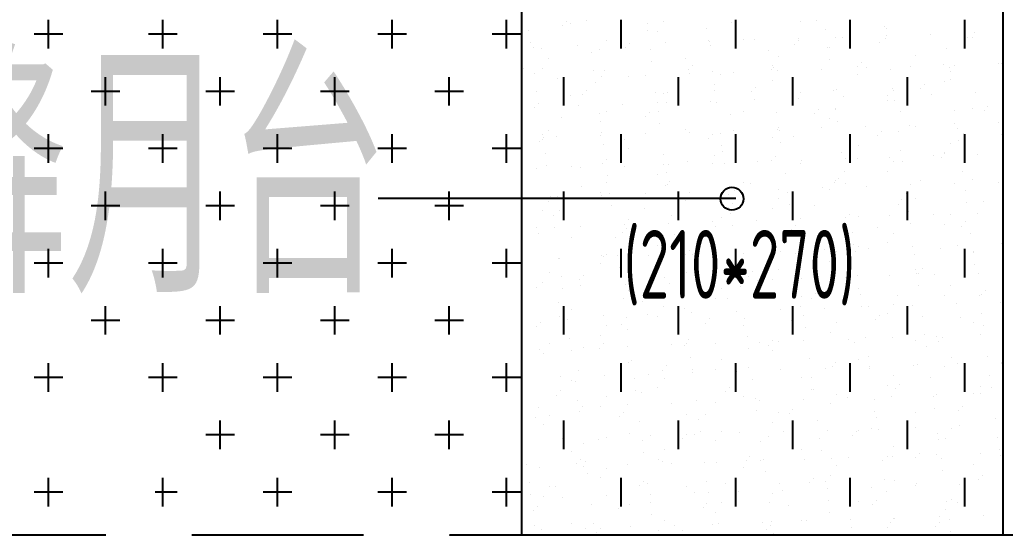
# Model space of a CAD drawing. Extents: x -40736 to 367926, y -65544 to 37405.
# Drawn here: x 357352.2 to 357782.4, y -44075.8 to -43850.6 of the extents above; entities that cross this region are included whole.
import ezdxf

# ---------------------------------------------------------------- set-up
doc = ezdxf.new("R2010")
doc.units = 0
doc.header["$LTSCALE"] = 600
doc.header["$MEASUREMENT"] = 0
doc.linetypes.add('HIDDEN2', pattern=[0.1875, 0.125, -0.0625])
for name, color, linetype in [('C3', 3, 'CONTINUOUS'), ('C4', 4, 'CONTINUOUS'), ('C6', 6, 'CONTINUOUS'), ('C7', 7, 'CONTINUOUS')]:
    doc.layers.add(name, color=color, linetype=linetype)
doc.styles.add('CHINESET', font='ISOCP.SHX', dxfattribs={"width": 0.7, "bigfont": 'CHINESET.SHX'})

# ---------------------------------------------------------------- blocks, each defined once
blk = doc.blocks.new('*X429')
at = {"layer": 'C6', "color": 0}
for p, q in [((32193.26, 102079.28), (32193.26, 102079.28)), ((32195.32, 102078.27), (32195.32, 102078.27)), ((32202.35, 102079.57), (32202.35, 102079.57)), ((32228.79, 102078.42), (32228.79, 102078.42)), ((32235.73, 102079.24), (32235.73, 102079.24)), ((32265.47, 102078.8), (32265.47, 102078.8)), ((32295.54, 102079.43), (32295.54, 102079.43)), ((32302.69, 102079.78), (32302.69, 102079.78)), ((32176.99, 102075.55), (32176.99, 102075.55)), ((32191.57, 102077.44), (32191.57, 102077.44)), ((32228.82, 102075.2), (32228.82, 102075.2)), ((32233.04, 102075.03), (32233.04, 102075.03)), ((32254.57, 102076.29), (32254.57, 102076.29)), ((32306.4, 102075.95), (32306.4, 102075.95)), ((32332.14, 102077.04), (32332.14, 102077.04)), ((32333.26, 102076.19), (32333.26, 102076.19)), ((32352.35, 102073.82), (32352.35, 102073.82)), ((32371.62, 102074.45), (32371.62, 102074.45)), ((32177.68, 102070.35), (32177.68, 102070.35)), ((32210.69, 102071.17), (32210.69, 102071.17)), ((32217.47, 102069.41), (32217.47, 102069.41)), ((32220.82, 102069.72), (32220.82, 102069.72)), ((32236.74, 102070.04), (32236.74, 102070.04)), ((32255.25, 102071.09), (32255.25, 102071.09)), ((32256.01, 102070.67), (32256.01, 102070.67)), ((32270.5, 102071.36), (32270.5, 102071.36)), ((32275.28, 102071.3), (32275.28, 102071.3)), ((32293.03, 102069.24), (32293.03, 102069.24)), ((32294.55, 102071.93), (32294.55, 102071.93)), ((32294.71, 102071.08), (32294.71, 102071.08)), ((32310.91, 102072.33), (32310.91, 102072.33)), ((32313.81, 102072.56), (32313.81, 102072.56)), ((32330.24, 102070.22), (32330.24, 102070.22)), ((32332.83, 102071.83), (32332.83, 102071.83)), ((32333.08, 102073.19), (32333.08, 102073.19)), ((32366.92, 102070.61), (32366.92, 102070.61)), ((32368.61, 102072.45), (32368.61, 102072.45)), ((32370.72, 102072.52), (32370.72, 102072.52)), ((32178.94, 102068.15), (32178.94, 102068.15)), ((32182.45, 102067.48), (32182.45, 102067.48)), ((32198.2, 102068.78), (32198.2, 102068.78)), ((32204.14, 102065.98), (32204.14, 102065.98)), ((32208, 102066.95), (32208, 102066.95)), ((32219.13, 102067.87), (32219.13, 102067.87)), ((32229.89, 102067.07), (32229.89, 102067.07)), ((32256.35, 102068.85), (32256.35, 102068.85)), ((32281.72, 102066.73), (32281.72, 102066.73)), ((32307.47, 102067.82), (32307.47, 102067.82)), ((32308.22, 102068.11), (32308.22, 102068.11)), ((32359.3, 102067.47), (32359.3, 102067.47)), ((32185.64, 102063.09), (32185.64, 102063.09)), ((32230.58, 102061.87), (32230.58, 102061.87)), ((32245.45, 102063.28), (32245.45, 102063.28)), ((32285.86, 102064.25), (32285.86, 102064.25)), ((32308.15, 102062.61), (32308.15, 102062.61)), ((32322.27, 102061.52), (32322.27, 102061.52)), ((32345.67, 102064.45), (32345.67, 102064.45)), ((32357.8, 102060.65), (32357.8, 102060.65)), ((32381.97, 102060.97), (32381.97, 102060.97)), ((32383.4, 102061.2), (32383.4, 102061.2)), ((32174.48, 102058.79), (32174.48, 102058.79)), ((32179.46, 102056.76), (32179.46, 102056.76)), ((32182.96, 102058.87), (32182.96, 102058.87)), ((32205.21, 102057.85), (32205.21, 102057.85)), ((32210.01, 102057.92), (32210.01, 102057.92)), ((32246.69, 102058.31), (32246.69, 102058.31)), ((32247.09, 102056.56), (32247.09, 102056.56)), ((32248.38, 102060.15), (32248.38, 102060.15)), ((32257.04, 102057.51), (32257.04, 102057.51)), ((32260.82, 102056.18), (32260.82, 102056.18)), ((32266.36, 102057.19), (32266.36, 102057.19)), ((32282.79, 102058.6), (32282.79, 102058.6)), ((32283.18, 102060.04), (32283.18, 102060.04)), ((32283.91, 102059.29), (32283.91, 102059.29)), ((32285.63, 102057.82), (32285.63, 102057.82)), ((32304.89, 102058.45), (32304.89, 102058.45)), ((32320.58, 102059.67), (32320.58, 102059.67)), ((32320.63, 102056.37), (32320.63, 102056.37)), ((32324.16, 102059.08), (32324.16, 102059.08)), ((32334.62, 102058.25), (32334.62, 102058.25)), ((32343.43, 102059.71), (32343.43, 102059.71)), ((32360.37, 102059.34), (32360.37, 102059.34)), ((32361.04, 102057.34), (32361.04, 102057.34)), ((32362.7, 102060.34), (32362.7, 102060.34)), ((32189.29, 102054.67), (32189.29, 102054.67)), ((32205.9, 102052.65), (32205.9, 102052.65)), ((32208.55, 102055.3), (32208.55, 102055.3)), ((32220.41, 102055.21), (32220.41, 102055.21)), ((32227.82, 102055.93), (32227.82, 102055.93)), ((32258.14, 102051.96), (32258.14, 102051.96)), ((32283.47, 102053.39), (32283.47, 102053.39)), ((32349.83, 102051.95), (32349.83, 102051.95)), ((32358.36, 102053.12), (32358.36, 102053.12)), ((32361.05, 102054.13), (32361.05, 102054.13)), ((32180.53, 102048.63), (32180.53, 102048.63)), ((32202.04, 102049.22), (32202.04, 102049.22)), ((32232.36, 102048.29), (32232.36, 102048.29)), ((32235.78, 102048.1), (32235.78, 102048.1)), ((32237.57, 102048.36), (32237.57, 102048.36)), ((32258.11, 102049.38), (32258.11, 102049.38)), ((32274.24, 102048.74), (32274.24, 102048.74)), ((32275.93, 102050.59), (32275.93, 102050.59)), ((32295.59, 102048.29), (32295.59, 102048.29)), ((32309.94, 102049.03), (32309.94, 102049.03)), ((32311.46, 102049.72), (32311.46, 102049.72)), ((32335.69, 102050.12), (32335.69, 102050.12)), ((32336, 102049.26), (32336, 102049.26)), ((32348.14, 102050.11), (32348.14, 102050.11)), ((32352.68, 102047.65), (32352.68, 102047.65)), ((32371.95, 102048.28), (32371.95, 102048.28)), ((32181.22, 102043.43), (32181.22, 102043.43)), ((32195.37, 102047.13), (32195.37, 102047.13)), ((32200.35, 102047.38), (32200.35, 102047.38)), ((32217.81, 102043.24), (32217.81, 102043.24)), ((32233.1, 102043.88), (32233.1, 102043.88)), ((32237.08, 102043.87), (32237.08, 102043.87)), ((32256.34, 102044.5), (32256.34, 102044.5)), ((32258.8, 102044.17), (32258.8, 102044.17)), ((32275.61, 102045.13), (32275.61, 102045.13)), ((32294.88, 102045.76), (32294.88, 102045.76)), ((32314.15, 102046.39), (32314.15, 102046.39)), ((32333.32, 102045.05), (32333.32, 102045.05)), ((32333.42, 102047.02), (32333.42, 102047.02)), ((32336.37, 102044.91), (32336.37, 102044.91)), ((32179.27, 102041.98), (32179.27, 102041.98)), ((32198.54, 102042.61), (32198.54, 102042.61)), ((32207.69, 102039.07), (32207.69, 102039.07)), ((32210.74, 102040.02), (32210.74, 102040.02)), ((32229.59, 102039.66), (32229.59, 102039.66)), ((32233.43, 102040.16), (32233.43, 102040.16)), ((32270.55, 102040.22), (32270.55, 102040.22)), ((32285.26, 102039.81), (32285.26, 102039.81)), ((32301.8, 102039.18), (32301.8, 102039.18)), ((32303.49, 102041.02), (32303.49, 102041.02)), ((32310.96, 102041.19), (32310.96, 102041.19)), ((32311.01, 102040.9), (32311.01, 102040.9)), ((32339.02, 102040.16), (32339.02, 102040.16)), ((32362.84, 102040.55), (32362.84, 102040.55)), ((32370.77, 102041.38), (32370.77, 102041.38)), ((32375.7, 102040.54), (32375.7, 102040.54)), ((32377.39, 102042.39), (32377.39, 102042.39)), ((32191.23, 102037.42), (32191.23, 102037.42)), ((32208.06, 102035.81), (32208.06, 102035.81)), ((32227.9, 102037.81), (32227.9, 102037.81)), ((32234.12, 102034.95), (32234.12, 102034.95)), ((32265.12, 102038.79), (32265.12, 102038.79)), ((32308.28, 102036.97), (32308.28, 102036.97)), ((32311.7, 102035.69), (32311.7, 102035.69)), ((32362.58, 102034.76), (32362.58, 102034.76)), ((32381.85, 102035.39), (32381.85, 102035.39)), ((32185.7, 102031.95), (32185.7, 102031.95)), ((32208.76, 102030.94), (32208.76, 102030.94)), ((32227.7, 102030.35), (32227.7, 102030.35)), ((32245.51, 102032.14), (32245.51, 102032.14)), ((32246.97, 102030.98), (32246.97, 102030.98)), ((32260.59, 102030.59), (32260.59, 102030.59)), ((32266.24, 102031.61), (32266.24, 102031.61)), ((32285.5, 102032.24), (32285.5, 102032.24)), ((32285.92, 102033.11), (32285.92, 102033.11)), ((32286.33, 102031.68), (32286.33, 102031.68)), ((32304.77, 102032.87), (32304.77, 102032.87)), ((32324.04, 102033.5), (32324.04, 102033.5)), ((32331.05, 102031.46), (32331.05, 102031.46)), ((32338.16, 102031.33), (32338.16, 102031.33)), ((32343.31, 102034.13), (32343.31, 102034.13)), ((32345.73, 102033.3), (32345.73, 102033.3)), ((32363.91, 102032.42), (32363.91, 102032.42)), ((32366.58, 102030.59), (32366.58, 102030.59)), ((32181.57, 102026.88), (32181.57, 102026.88)), ((32183.01, 102029.85), (32183.01, 102029.85)), ((32183.01, 102027.73), (32183.01, 102027.73)), ((32183.25, 102028.72), (32183.25, 102028.72)), ((32189.16, 102029.09), (32189.16, 102029.09)), ((32208.43, 102029.72), (32208.43, 102029.72)), ((32218.78, 102027.86), (32218.78, 102027.86)), ((32255.46, 102028.25), (32255.46, 102028.25)), ((32257.15, 102030.09), (32257.15, 102030.09)), ((32283.23, 102028.9), (32283.23, 102028.9)), ((32287.02, 102026.47), (32287.02, 102026.47)), ((32292.68, 102029.23), (32292.68, 102029.23)), ((32329.36, 102029.61), (32329.36, 102029.61)), ((32361.1, 102026.2), (32361.1, 102026.2)), ((32364.6, 102027.21), (32364.6, 102027.21)), ((32383.46, 102030.06), (32383.46, 102030.06)), ((32184.08, 102021.72), (32184.08, 102021.72)), ((32209.44, 102025.73), (32209.44, 102025.73)), ((32220.47, 102024.06), (32220.47, 102024.06)), ((32260.88, 102025.04), (32260.88, 102025.04)), ((32261.66, 102022.46), (32261.66, 102022.46)), ((32313.48, 102022.11), (32313.48, 102022.11)), ((32320.69, 102025.23), (32320.69, 102025.23)), ((32339.23, 102023.2), (32339.23, 102023.2)), ((32358.41, 102021.98), (32358.41, 102021.98)), ((32358.61, 102021.89), (32358.61, 102021.89)), ((32210.81, 102019.16), (32210.81, 102019.16)), ((32235.91, 102021.37), (32235.91, 102021.37)), ((32246.34, 102018.29), (32246.34, 102018.29)), ((32257.32, 102017.49), (32257.32, 102017.49)), ((32258.19, 102020.82), (32258.19, 102020.82)), ((32276.58, 102018.12), (32276.58, 102018.12)), ((32283.02, 102018.68), (32283.02, 102018.68)), ((32284.71, 102020.53), (32284.71, 102020.53)), ((32295.85, 102018.75), (32295.85, 102018.75)), ((32315.12, 102019.38), (32315.12, 102019.38)), ((32320.24, 102019.66), (32320.24, 102019.66)), ((32334.39, 102020.01), (32334.39, 102020.01)), ((32336.06, 102018.12), (32336.06, 102018.12)), ((32339.92, 102017.99), (32339.92, 102017.99)), ((32353.66, 102020.64), (32353.66, 102020.64)), ((32356.92, 102020.05), (32356.92, 102020.05)), ((32372.93, 102021.27), (32372.93, 102021.27)), ((32180.24, 102014.97), (32180.24, 102014.97)), ((32184.76, 102016.51), (32184.76, 102016.51)), ((32195.43, 102015.99), (32195.43, 102015.99)), ((32199.51, 102015.6), (32199.51, 102015.6)), ((32209.12, 102017.32), (32209.12, 102017.32)), ((32218.78, 102016.23), (32218.78, 102016.23)), ((32235.84, 102016.96), (32235.84, 102016.96)), ((32236.98, 102013.24), (32236.98, 102013.24)), ((32238.05, 102016.86), (32238.05, 102016.86)), ((32262.34, 102017.25), (32262.34, 102017.25)), ((32295.65, 102017.15), (32295.65, 102017.15)), ((32314.55, 102013.98), (32314.55, 102013.98)), ((32333.37, 102013.91), (32333.37, 102013.91)), ((32366.38, 102013.63), (32366.38, 102013.63)), ((32210.8, 102008.88), (32210.8, 102008.88)), ((32211.23, 102012.15), (32211.23, 102012.15)), ((32233.15, 102012.74), (32233.15, 102012.74)), ((32238.37, 102009.59), (32238.37, 102009.59)), ((32270.61, 102009.08), (32270.61, 102009.08)), ((32288.81, 102012.89), (32288.81, 102012.89)), ((32310.58, 102009.12), (32310.58, 102009.12)), ((32311.02, 102010.05), (32311.02, 102010.05)), ((32312.27, 102010.96), (32312.27, 102010.96)), ((32315.24, 102008.77), (32315.24, 102008.77)), ((32347.8, 102010.1), (32347.8, 102010.1)), ((32370.83, 102010.24), (32370.83, 102010.24)), ((32382.18, 102009.21), (32382.18, 102009.21)), ((32200, 102007.36), (32200, 102007.36)), ((32208.11, 102004.67), (32208.11, 102004.67)), ((32236.68, 102007.75), (32236.68, 102007.75)), ((32237.66, 102008.03), (32237.66, 102008.03)), ((32247.3, 102004.8), (32247.3, 102004.8)), ((32266.57, 102005.43), (32266.57, 102005.43)), ((32273.9, 102008.73), (32273.9, 102008.73)), ((32285.84, 102006.06), (32285.84, 102006.06)), ((32289.88, 102004.76), (32289.88, 102004.76)), ((32305.11, 102006.69), (32305.11, 102006.69)), ((32308.33, 102005.83), (32308.33, 102005.83)), ((32324.37, 102007.32), (32324.37, 102007.32)), ((32343.64, 102007.95), (32343.64, 102007.95)), ((32362.91, 102008.58), (32362.91, 102008.58)), ((32367.45, 102005.5), (32367.45, 102005.5)), ((32185.76, 102000.81), (32185.76, 102000.81)), ((32186.55, 102002.93), (32186.55, 102002.93)), ((32189.5, 102002.91), (32189.5, 102002.91)), ((32208.76, 102003.54), (32208.76, 102003.54)), ((32212.3, 102004.02), (32212.3, 102004.02)), ((32228.03, 102004.17), (32228.03, 102004.17)), ((32245.57, 102001), (32245.57, 102001)), ((32264.13, 102003.67), (32264.13, 102003.67)), ((32285.98, 102001.97), (32285.98, 102001.97)), ((32339.83, 102001.4), (32339.83, 102001.4)), ((32341.71, 102004.41), (32341.71, 102004.41)), ((32345.79, 102002.16), (32345.79, 102002.16)), ((32368.14, 102000.3), (32368.14, 102000.3)), ((32375.36, 102000.53), (32375.36, 102000.53)), ((32183.07, 101996.59), (32183.07, 101996.59)), ((32190.34, 101996.82), (32190.34, 101996.82)), ((32192.03, 101998.66), (32192.03, 101998.66)), ((32212.99, 101998.81), (32212.99, 101998.81)), ((32227.56, 101997.8), (32227.56, 101997.8)), ((32264.24, 101998.19), (32264.24, 101998.19)), ((32265.93, 102000.03), (32265.93, 102000.03)), ((32283.29, 101997.75), (32283.29, 101997.75)), ((32290.56, 101999.55), (32290.56, 101999.55)), ((32301.46, 101999.16), (32301.46, 101999.16)), ((32338.14, 101999.55), (32338.14, 101999.55)), ((32342.78, 101996.28), (32342.78, 101996.28)), ((32383.51, 101998.92), (32383.51, 101998.92)), ((32187.62, 101994.8), (32187.62, 101994.8)), ((32220.53, 101992.92), (32220.53, 101992.92)), ((32239.45, 101994.45), (32239.45, 101994.45)), ((32257.19, 101991.91), (32257.19, 101991.91)), ((32260.94, 101993.89), (32260.94, 101993.89)), ((32265.2, 101995.54), (32265.2, 101995.54)), ((32276.46, 101992.54), (32276.46, 101992.54)), ((32295.73, 101993.17), (32295.73, 101993.17)), ((32315, 101993.8), (32315, 101993.8)), ((32317.03, 101995.19), (32317.03, 101995.19)), ((32320.75, 101994.09), (32320.75, 101994.09)), ((32334.27, 101994.43), (32334.27, 101994.43)), ((32353.54, 101995.06), (32353.54, 101995.06)), ((32361.16, 101995.06), (32361.16, 101995.06)), ((32367.38, 101991.83), (32367.38, 101991.83)), ((32372.8, 101995.69), (32372.8, 101995.69)), ((32180.12, 101989.39), (32180.12, 101989.39)), ((32188.31, 101989.59), (32188.31, 101989.59)), ((32199.39, 101990.02), (32199.39, 101990.02)), ((32218.66, 101990.65), (32218.66, 101990.65)), ((32219.59, 101989.1), (32219.59, 101989.1)), ((32237.93, 101991.28), (32237.93, 101991.28)), ((32255.12, 101988.23), (32255.12, 101988.23)), ((32258.25, 101989.68), (32258.25, 101989.68)), ((32265.88, 101990.33), (32265.88, 101990.33)), ((32291.8, 101988.62), (32291.8, 101988.62)), ((32293.49, 101990.46), (32293.49, 101990.46)), ((32329.02, 101989.6), (32329.02, 101989.6)), ((32343.46, 101991.08), (32343.46, 101991.08)), ((32358.47, 101990.84), (32358.47, 101990.84)), ((32365.7, 101989.99), (32365.7, 101989.99)), ((32181.22, 101986.87), (32181.22, 101986.87)), ((32195.49, 101984.85), (32195.49, 101984.85)), ((32214.77, 101985.23), (32214.77, 101985.23)), ((32217.9, 101987.25), (32217.9, 101987.25)), ((32235.9, 101985.82), (32235.9, 101985.82)), ((32240.52, 101986.32), (32240.52, 101986.32)), ((32292.35, 101985.97), (32292.35, 101985.97)), ((32295.71, 101986.01), (32295.71, 101986.01)), ((32318.1, 101987.06), (32318.1, 101987.06)), ((32336.12, 101986.98), (32336.12, 101986.98)), ((32369.93, 101986.71), (32369.93, 101986.71)), ((32233.21, 101981.6), (32233.21, 101981.6)), ((32241.21, 101981.11), (32241.21, 101981.11)), ((32247.15, 101979.53), (32247.15, 101979.53)), ((32282.68, 101978.67), (32282.68, 101978.67)), ((32286.81, 101979.05), (32286.81, 101979.05)), ((32306.08, 101979.68), (32306.08, 101979.68)), ((32311.08, 101978.91), (32311.08, 101978.91)), ((32318.78, 101981.86), (32318.78, 101981.86)), ((32319.36, 101979.06), (32319.36, 101979.06)), ((32321.04, 101980.9), (32321.04, 101980.9)), ((32325.35, 101980.31), (32325.35, 101980.31)), ((32333.43, 101982.77), (32333.43, 101982.77)), ((32344.62, 101980.94), (32344.62, 101980.94)), ((32356.57, 101980.03), (32356.57, 101980.03)), ((32363.88, 101981.57), (32363.88, 101981.57)), ((32370.89, 101979.1), (32370.89, 101979.1)), ((32383.15, 101982.2), (32383.15, 101982.2)), ((32190.1, 101976.01), (32190.1, 101976.01)), ((32190.47, 101975.9), (32190.47, 101975.9)), ((32208.78, 101977.3), (32208.78, 101977.3)), ((32209.74, 101976.53), (32209.74, 101976.53)), ((32210.85, 101977.74), (32210.85, 101977.74)), ((32215.84, 101977.1), (32215.84, 101977.1)), ((32229.01, 101977.16), (32229.01, 101977.16)), ((32245.46, 101977.69), (32245.46, 101977.69)), ((32248.27, 101977.79), (32248.27, 101977.79)), ((32267.54, 101978.42), (32267.54, 101978.42)), ((32267.67, 101976.75), (32267.67, 101976.75)), ((32270.66, 101977.93), (32270.66, 101977.93)), ((32293.42, 101977.84), (32293.42, 101977.84)), ((32308.39, 101974.69), (32308.39, 101974.69)), ((32345.25, 101977.49), (32345.25, 101977.49)), ((32371, 101978.58), (32371, 101978.58)), ((32208.17, 101973.53), (32208.17, 101973.53)), ((32216.53, 101971.89), (32216.53, 101971.89)), ((32286.03, 101970.83), (32286.03, 101970.83)), ((32294.11, 101972.64), (32294.11, 101972.64)), ((32345.84, 101971.02), (32345.84, 101971.02)), ((32348.6, 101971.33), (32348.6, 101971.33)), ((32371.68, 101973.38), (32371.68, 101973.38)), ((32185.81, 101969.67), (32185.81, 101969.67)), ((32191.17, 101967.88), (32191.17, 101967.88)), ((32199.12, 101966.76), (32199.12, 101966.76)), ((32200.81, 101968.6), (32200.81, 101968.6)), ((32236.34, 101967.74), (32236.34, 101967.74)), ((32243, 101967.53), (32243, 101967.53)), ((32245.62, 101969.86), (32245.62, 101969.86)), ((32268.74, 101968.62), (32268.74, 101968.62)), ((32273.02, 101968.12), (32273.02, 101968.12)), ((32274.71, 101969.97), (32274.71, 101969.97)), ((32276.8, 101966.36), (32276.8, 101966.36)), ((32283.35, 101966.61), (32283.35, 101966.61)), ((32296.06, 101966.99), (32296.06, 101966.99)), ((32310.24, 101969.1), (32310.24, 101969.1)), ((32315.33, 101967.62), (32315.33, 101967.62)), ((32320.57, 101968.27), (32320.57, 101968.27)), ((32334.6, 101968.25), (32334.6, 101968.25)), ((32346.32, 101969.36), (32346.32, 101969.36)), ((32346.91, 101969.49), (32346.91, 101969.49)), ((32353.87, 101968.88), (32353.87, 101968.88)), ((32373.14, 101969.51), (32373.14, 101969.51)), ((32383.57, 101967.78), (32383.57, 101967.78)), ((32180.45, 101963.21), (32180.45, 101963.21)), ((32183.13, 101965.45), (32183.13, 101965.45)), ((32191.85, 101962.68), (32191.85, 101962.68)), ((32199.72, 101963.84), (32199.72, 101963.84)), ((32218.99, 101964.47), (32218.99, 101964.47)), ((32220.58, 101961.78), (32220.58, 101961.78)), ((32238.26, 101965.1), (32238.26, 101965.1)), ((32257.53, 101965.73), (32257.53, 101965.73)), ((32260.99, 101962.75), (32260.99, 101962.75)), ((32269.43, 101963.42), (32269.43, 101963.42)), ((32320.8, 101962.95), (32320.8, 101962.95)), ((32347.01, 101964.16), (32347.01, 101964.16)), ((32361.21, 101963.92), (32361.21, 101963.92)), ((32376.16, 101961.77), (32376.16, 101961.77)), ((32218.32, 101958.31), (32218.32, 101958.31)), ((32226.68, 101957.19), (32226.68, 101957.19)), ((32228.37, 101959.04), (32228.37, 101959.04)), ((32244.07, 101959.4), (32244.07, 101959.4)), ((32258.31, 101958.54), (32258.31, 101958.54)), ((32263.9, 101958.17), (32263.9, 101958.17)), ((32295.89, 101959.05), (32295.89, 101959.05)), ((32300.57, 101958.56), (32300.57, 101958.56)), ((32302.26, 101960.4), (32302.26, 101960.4)), ((32321.64, 101960.14), (32321.64, 101960.14)), ((32337.79, 101959.54), (32337.79, 101959.54)), ((32358.53, 101959.7), (32358.53, 101959.7)), ((32373.47, 101959.8), (32373.47, 101959.8)), ((32374.47, 101959.93), (32374.47, 101959.93)), ((32190, 101956.8), (32190, 101956.8)), ((32195.54, 101953.71), (32195.54, 101953.71)), ((32235.95, 101954.68), (32235.95, 101954.68)), ((32244.75, 101954.2), (32244.75, 101954.2)), ((32286.69, 101953.47), (32286.69, 101953.47)), ((32295.76, 101954.87), (32295.76, 101954.87)), ((32305.96, 101954.1), (32305.96, 101954.1)), ((32322.33, 101954.94), (32322.33, 101954.94)), ((32325.22, 101954.73), (32325.22, 101954.73)), ((32336.17, 101955.84), (32336.17, 101955.84)), ((32344.49, 101955.36), (32344.49, 101955.36)), ((32363.76, 101955.99), (32363.76, 101955.99)), ((32383.03, 101956.62), (32383.03, 101956.62)), ((32190.35, 101950.32), (32190.35, 101950.32)), ((32193.64, 101949.09), (32193.64, 101949.09)), ((32209.62, 101950.95), (32209.62, 101950.95)), ((32219.39, 101950.18), (32219.39, 101950.18)), ((32228.88, 101951.58), (32228.88, 101951.58)), ((32233.27, 101950.46), (32233.27, 101950.46)), ((32248.15, 101952.21), (32248.15, 101952.21)), ((32255.92, 101949.47), (32255.92, 101949.47)), ((32267.42, 101952.84), (32267.42, 101952.84)), ((32271.22, 101949.83), (32271.22, 101949.83)), ((32291.45, 101948.61), (32291.45, 101948.61)), ((32296.96, 101950.92), (32296.96, 101950.92)), ((32328.13, 101948.99), (32328.13, 101948.99)), ((32329.82, 101950.84), (32329.82, 101950.84)), ((32333.49, 101951.62), (32333.49, 101951.62)), ((32348.79, 101950.58), (32348.79, 101950.58)), ((32365.35, 101949.97), (32365.35, 101949.97)), ((32374.54, 101951.67), (32374.54, 101951.67)), ((32180.34, 101946.26), (32180.34, 101946.26)), ((32182.03, 101948.1), (32182.03, 101948.1)), ((32210.91, 101946.6), (32210.91, 101946.6)), ((32217.56, 101947.24), (32217.56, 101947.24)), ((32220.07, 101944.98), (32220.07, 101944.98)), ((32254.23, 101947.63), (32254.23, 101947.63)), ((32270.72, 101946.79), (32270.72, 101946.79)), ((32297.65, 101945.72), (32297.65, 101945.72)), ((32311.13, 101947.76), (32311.13, 101947.76)), ((32370.94, 101947.96), (32370.94, 101947.96)), ((32375.23, 101946.46), (32375.23, 101946.46)), ((32194.71, 101940.96), (32194.71, 101940.96)), ((32208.22, 101942.38), (32208.22, 101942.38)), ((32246.54, 101940.61), (32246.54, 101940.61)), ((32272.29, 101941.7), (32272.29, 101941.7)), ((32297.04, 101939.98), (32297.04, 101939.98)), ((32308.45, 101943.55), (32308.45, 101943.55)), ((32316.31, 101940.61), (32316.31, 101940.61)), ((32324.12, 101941.36), (32324.12, 101941.36)), ((32335.57, 101941.24), (32335.57, 101941.24)), ((32349.86, 101942.45), (32349.86, 101942.45)), ((32354.84, 101941.87), (32354.84, 101941.87)), ((32357.38, 101941.27), (32357.38, 101941.27)), ((32374.11, 101942.5), (32374.11, 101942.5)), ((32181.43, 101936.2), (32181.43, 101936.2)), ((32185.87, 101938.52), (32185.87, 101938.52)), ((32195.4, 101935.76), (32195.4, 101935.76)), ((32200.7, 101936.83), (32200.7, 101936.83)), ((32207.9, 101936.7), (32207.9, 101936.7)), ((32209.58, 101938.54), (32209.58, 101938.54)), ((32219.96, 101937.46), (32219.96, 101937.46)), ((32239.23, 101938.09), (32239.23, 101938.09)), ((32245.11, 101937.67), (32245.11, 101937.67)), ((32245.68, 101938.72), (32245.68, 101938.72)), ((32258.5, 101938.72), (32258.5, 101938.72)), ((32272.97, 101936.5), (32272.97, 101936.5)), ((32277.77, 101939.35), (32277.77, 101939.35)), ((32281.79, 101938.06), (32281.79, 101938.06)), ((32283.48, 101939.91), (32283.48, 101939.91)), ((32286.09, 101939.69), (32286.09, 101939.69)), ((32319.01, 101939.04), (32319.01, 101939.04)), ((32345.9, 101939.88), (32345.9, 101939.88)), ((32350.55, 101937.24), (32350.55, 101937.24)), ((32355.69, 101939.43), (32355.69, 101939.43)), ((32383.63, 101936.63), (32383.63, 101936.63)), ((32183.18, 101934.31), (32183.18, 101934.31)), ((32221.86, 101931.39), (32221.86, 101931.39)), ((32247.61, 101932.48), (32247.61, 101932.48)), ((32261.05, 101931.61), (32261.05, 101931.61)), ((32283.4, 101935.47), (32283.4, 101935.47)), ((32299.44, 101932.14), (32299.44, 101932.14)), ((32320.86, 101931.8), (32320.86, 101931.8)), ((32325.19, 101933.23), (32325.19, 101933.23)), ((32361.27, 101932.78), (32361.27, 101932.78)), ((32377.01, 101932.88), (32377.01, 101932.88)), ((32220.64, 101930.64), (32220.64, 101930.64)), ((32235.45, 101927.13), (32235.45, 101927.13)), ((32237.14, 101928.98), (32237.14, 101928.98)), ((32248.29, 101927.28), (32248.29, 101927.28)), ((32258.36, 101927.39), (32258.36, 101927.39)), ((32272.67, 101928.11), (32272.67, 101928.11)), ((32287.02, 101927.29), (32287.02, 101927.29)), ((32306.29, 101927.92), (32306.29, 101927.92)), ((32309.35, 101928.5), (32309.35, 101928.5)), ((32311.04, 101930.34), (32311.04, 101930.34)), ((32325.56, 101928.55), (32325.56, 101928.55)), ((32325.87, 101928.02), (32325.87, 101928.02)), ((32344.83, 101929.18), (32344.83, 101929.18)), ((32346.57, 101929.48), (32346.57, 101929.48)), ((32358.58, 101928.56), (32358.58, 101928.56)), ((32364.1, 101929.81), (32364.1, 101929.81)), ((32383.25, 101929.86), (32383.25, 101929.86)), ((32383.36, 101930.44), (32383.36, 101930.44)), ((32190.68, 101924.14), (32190.68, 101924.14)), ((32198.77, 101926.74), (32198.77, 101926.74)), ((32209.95, 101924.77), (32209.95, 101924.77)), ((32222.93, 101923.26), (32222.93, 101923.26)), ((32229.22, 101925.4), (32229.22, 101925.4)), ((32236.01, 101923.54), (32236.01, 101923.54)), ((32248.49, 101926.03), (32248.49, 101926.03)), ((32267.75, 101926.66), (32267.75, 101926.66)), ((32274.76, 101922.92), (32274.76, 101922.92)), ((32295.82, 101923.73), (32295.82, 101923.73)), ((32300.51, 101924.01), (32300.51, 101924.01)), ((32336.23, 101924.7), (32336.23, 101924.7)), ((32352.34, 101923.66), (32352.34, 101923.66)), ((32378.09, 101924.75), (32378.09, 101924.75)), ((32195.6, 101922.56), (32195.6, 101922.56)), ((32197.18, 101922.17), (32197.18, 101922.17)), ((32233.32, 101919.32), (32233.32, 101919.32)), ((32264.7, 101919.41), (32264.7, 101919.41)), ((32300.23, 101918.54), (32300.23, 101918.54)), ((32301.19, 101918.8), (32301.19, 101918.8)), ((32333.54, 101920.48), (32333.54, 101920.48)), ((32336.91, 101918.93), (32336.91, 101918.93)), ((32338.6, 101920.78), (32338.6, 101920.78)), ((32374.13, 101919.91), (32374.13, 101919.91)), ((32378.77, 101919.54), (32378.77, 101919.54)), ((32189.11, 101916.2), (32189.11, 101916.2)), ((32190.8, 101918.04), (32190.8, 101918.04)), ((32210.97, 101915.46), (32210.97, 101915.46)), ((32223.62, 101918.06), (32223.62, 101918.06)), ((32226.33, 101917.18), (32226.33, 101917.18)), ((32263.01, 101917.57), (32263.01, 101917.57)), ((32270.78, 101915.65), (32270.78, 101915.65)), ((32275.83, 101914.79), (32275.83, 101914.79)), ((32296.91, 101914.4), (32296.91, 101914.4)), ((32311.19, 101916.62), (32311.19, 101916.62)), ((32316.18, 101915.03), (32316.18, 101915.03)), ((32327.66, 101914.44), (32327.66, 101914.44)), ((32335.45, 101915.66), (32335.45, 101915.66)), ((32353.41, 101915.53), (32353.41, 101915.53)), ((32354.72, 101916.29), (32354.72, 101916.29)), ((32371, 101916.82), (32371, 101916.82)), ((32373.99, 101916.92), (32373.99, 101916.92)), ((32181.31, 101910.62), (32181.31, 101910.62)), ((32198.25, 101914.04), (32198.25, 101914.04)), ((32200.57, 101911.25), (32200.57, 101911.25)), ((32208.28, 101911.24), (32208.28, 101911.24)), ((32219.84, 101911.88), (32219.84, 101911.88)), ((32239.11, 101912.51), (32239.11, 101912.51)), ((32250.08, 101913.7), (32250.08, 101913.7)), ((32258.38, 101913.14), (32258.38, 101913.14)), ((32277.65, 101913.77), (32277.65, 101913.77)), ((32292.26, 101909.85), (32292.26, 101909.85)), ((32308.5, 101912.41), (32308.5, 101912.41)), ((32354.09, 101910.32), (32354.09, 101910.32)), ((32366.16, 101911.21), (32366.16, 101911.21)), ((32179.99, 101906.25), (32179.99, 101906.25)), ((32185.93, 101907.38), (32185.93, 101907.38)), ((32198.94, 101908.84), (32198.94, 101908.84)), ((32216.67, 101906.64), (32216.67, 101906.64)), ((32218.36, 101908.48), (32218.36, 101908.48)), ((32245.74, 101907.58), (32245.74, 101907.58)), ((32251.15, 101905.57), (32251.15, 101905.57)), ((32253.89, 101907.61), (32253.89, 101907.61)), ((32276.52, 101909.58), (32276.52, 101909.58)), ((32286.15, 101908.55), (32286.15, 101908.55)), ((32290.57, 101908), (32290.57, 101908)), ((32327.79, 101908.98), (32327.79, 101908.98)), ((32328.73, 101906.31), (32328.73, 101906.31)), ((32345.96, 101908.74), (32345.96, 101908.74)), ((32364.47, 101909.37), (32364.47, 101909.37)), ((32380.56, 101905.96), (32380.56, 101905.96)), ((32183.24, 101903.17), (32183.24, 101903.17)), ((32225.41, 101904.48), (32225.41, 101904.48)), ((32283.46, 101904.33), (32283.46, 101904.33)), ((32302.98, 101905.22), (32302.98, 101905.22)), ((32326.53, 101901.55), (32326.53, 101901.55)), ((32345.8, 101902.18), (32345.8, 101902.18)), ((32361.33, 101901.63), (32361.33, 101901.63)), ((32365.07, 101902.81), (32365.07, 101902.81)), ((32383.68, 101905.49), (32383.68, 101905.49)), ((32174.26, 101899.62), (32174.26, 101899.62)), ((32191.65, 101897.14), (32191.65, 101897.14)), ((32210.92, 101897.77), (32210.92, 101897.77)), ((32220.7, 101899.5), (32220.7, 101899.5)), ((32230.19, 101898.4), (32230.19, 101898.4)), ((32244.23, 101897.07), (32244.23, 101897.07)), ((32245.92, 101898.91), (32245.92, 101898.91)), ((32249.46, 101899.03), (32249.46, 101899.03)), ((32251.84, 101900.36), (32251.84, 101900.36)), ((32261.11, 101900.47), (32261.11, 101900.47)), ((32268.73, 101899.66), (32268.73, 101899.66)), ((32281.45, 101898.05), (32281.45, 101898.05)), ((32288, 101900.29), (32288, 101900.29)), ((32304.05, 101897.09), (32304.05, 101897.09)), ((32307.26, 101900.92), (32307.26, 101900.92)), ((32318.13, 101898.44), (32318.13, 101898.44)), ((32319.82, 101900.28), (32319.82, 101900.28)), ((32320.92, 101900.66), (32320.92, 101900.66)), ((32329.42, 101901.1), (32329.42, 101901.1)), ((32355.35, 101899.42), (32355.35, 101899.42)), ((32358.64, 101897.42), (32358.64, 101897.42)), ((32381.63, 101897.83), (32381.63, 101897.83)), ((32200.73, 101895.26), (32200.73, 101895.26)), ((32207.55, 101896.68), (32207.55, 101896.68)), ((32226.48, 101896.35), (32226.48, 101896.35)), ((32258.42, 101896.25), (32258.42, 101896.25)), ((32278.3, 101896), (32278.3, 101896)), ((32336.29, 101893.56), (32336.29, 101893.56)), ((32355.88, 101896.74), (32355.88, 101896.74)), ((32382.31, 101892.63), (32382.31, 101892.63)), ((32195.65, 101891.42), (32195.65, 101891.42)), ((32227.16, 101891.14), (32227.16, 101891.14)), ((32236.07, 101892.39), (32236.07, 101892.39)), ((32273.48, 101889.35), (32273.48, 101889.35)), ((32295.88, 101892.59), (32295.88, 101892.59)), ((32304.74, 101891.88), (32304.74, 101891.88)), ((32309.01, 101888.48), (32309.01, 101888.48)), ((32316.52, 101888.86), (32316.52, 101888.86)), ((32333.6, 101889.34), (32333.6, 101889.34)), ((32335.78, 101889.49), (32335.78, 101889.49)), ((32345.69, 101888.87), (32345.69, 101888.87)), ((32347.38, 101890.72), (32347.38, 101890.72)), ((32355.05, 101890.12), (32355.05, 101890.12)), ((32356.95, 101888.61), (32356.95, 101888.61)), ((32374.32, 101890.75), (32374.32, 101890.75)), ((32382.91, 101889.85), (32382.91, 101889.85)), ((32176.05, 101886.04), (32176.05, 101886.04)), ((32181.64, 101884.45), (32181.64, 101884.45)), ((32197.89, 101886.14), (32197.89, 101886.14)), ((32199.58, 101887.98), (32199.58, 101887.98)), ((32200.91, 101885.08), (32200.91, 101885.08)), ((32201.8, 101887.13), (32201.8, 101887.13)), ((32211.02, 101884.32), (32211.02, 101884.32)), ((32220.18, 101885.71), (32220.18, 101885.71)), ((32233.38, 101888.18), (32233.38, 101888.18)), ((32235.11, 101887.12), (32235.11, 101887.12)), ((32239.44, 101886.34), (32239.44, 101886.34)), ((32253.63, 101886.78), (32253.63, 101886.78)), ((32258.71, 101886.97), (32258.71, 101886.97)), ((32270.83, 101884.51), (32270.83, 101884.51)), ((32271.79, 101887.51), (32271.79, 101887.51)), ((32277.98, 101887.6), (32277.98, 101887.6)), ((32279.37, 101887.87), (32279.37, 101887.87)), ((32297.25, 101888.23), (32297.25, 101888.23)), ((32311.25, 101885.48), (32311.25, 101885.48)), ((32331.2, 101887.52), (32331.2, 101887.52)), ((32371.06, 101885.67), (32371.06, 101885.67)), ((32202.48, 101881.92), (32202.48, 101881.92)), ((32208.34, 101880.1), (32208.34, 101880.1)), ((32280.06, 101882.66), (32280.06, 101882.66)), ((32301.04, 101879.78), (32301.04, 101879.78)), ((32308.56, 101881.26), (32308.56, 101881.26)), ((32357.64, 101883.41), (32357.64, 101883.41)), ((32374.93, 101881.15), (32374.93, 101881.15)), ((32177.12, 101877.91), (32177.12, 101877.91)), ((32185.98, 101876.24), (32185.98, 101876.24)), ((32188.77, 101876.19), (32188.77, 101876.19)), ((32225.45, 101876.57), (32225.45, 101876.57)), ((32227.14, 101878.42), (32227.14, 101878.42)), ((32228.95, 101877.56), (32228.95, 101877.56)), ((32245.79, 101876.43), (32245.79, 101876.43)), ((32254.7, 101878.65), (32254.7, 101878.65)), ((32262.67, 101877.55), (32262.67, 101877.55)), ((32286.2, 101877.41), (32286.2, 101877.41)), ((32299.35, 101877.94), (32299.35, 101877.94)), ((32306.53, 101878.3), (32306.53, 101878.3)), ((32326.41, 101875.96), (32326.41, 101875.96)), ((32332.27, 101879.39), (32332.27, 101879.39)), ((32336.57, 101878.92), (32336.57, 101878.92)), ((32345.68, 101876.59), (32345.68, 101876.59)), ((32346.01, 101877.6), (32346.01, 101877.6)), ((32364.95, 101877.22), (32364.95, 101877.22)), ((32373.24, 101879.31), (32373.24, 101879.31)), ((32177.81, 101872.7), (32177.81, 101872.7)), ((32183.3, 101872.02), (32183.3, 101872.02)), ((32191.53, 101871.55), (32191.53, 101871.55)), ((32210.8, 101872.18), (32210.8, 101872.18)), ((32230.07, 101872.81), (32230.07, 101872.81)), ((32249.34, 101873.44), (32249.34, 101873.44)), ((32255.38, 101873.44), (32255.38, 101873.44)), ((32268.6, 101874.07), (32268.6, 101874.07)), ((32283.52, 101873.19), (32283.52, 101873.19)), ((32287.87, 101874.7), (32287.87, 101874.7)), ((32307.14, 101875.33), (32307.14, 101875.33)), ((32332.96, 101874.19), (32332.96, 101874.19)), ((32383.74, 101874.35), (32383.74, 101874.35)), ((32180.8, 101867.49), (32180.8, 101867.49)), ((32204.27, 101868.34), (32204.27, 101868.34)), ((32220.75, 101868.36), (32220.75, 101868.36)), ((32230.02, 101869.43), (32230.02, 101869.43)), ((32253.01, 101867.01), (32253.01, 101867.01)), ((32254.7, 101868.85), (32254.7, 101868.85)), ((32261.16, 101869.33), (32261.16, 101869.33)), ((32281.85, 101869.08), (32281.85, 101869.08)), ((32290.23, 101867.99), (32290.23, 101867.99)), ((32307.6, 101870.17), (32307.6, 101870.17)), ((32320.97, 101869.52), (32320.97, 101869.52)), ((32326.9, 101868.38), (32326.9, 101868.38)), ((32328.59, 101870.22), (32328.59, 101870.22)), ((32359.42, 101869.82), (32359.42, 101869.82)), ((32361.38, 101870.49), (32361.38, 101870.49)), ((32364.12, 101869.35), (32364.12, 101869.35)), ((32179.11, 101865.64), (32179.11, 101865.64)), ((32216.33, 101866.62), (32216.33, 101866.62)), ((32230.7, 101864.22), (32230.7, 101864.22)), ((32258.48, 101865.11), (32258.48, 101865.11)), ((32308.28, 101864.97), (32308.28, 101864.97)), ((32356.03, 101863.11), (32356.03, 101863.11)), ((32358.7, 101866.28), (32358.7, 101866.28)), ((32375.29, 101863.74), (32375.29, 101863.74)), ((32179.59, 101859.12), (32179.59, 101859.12)), ((32195.71, 101860.28), (32195.71, 101860.28)), ((32205.34, 101860.21), (32205.34, 101860.21)), ((32221.15, 101858.7), (32221.15, 101858.7)), ((32236.12, 101861.25), (32236.12, 101861.25)), ((32240.42, 101859.33), (32240.42, 101859.33)), ((32257.17, 101859.86), (32257.17, 101859.86)), ((32259.69, 101859.96), (32259.69, 101859.96)), ((32278.95, 101860.59), (32278.95, 101860.59)), ((32282.25, 101859.29), (32282.25, 101859.29)), ((32282.92, 101860.95), (32282.92, 101860.95)), ((32295.93, 101861.44), (32295.93, 101861.44)), ((32298.22, 101861.22), (32298.22, 101861.22)), ((32317.49, 101861.85), (32317.49, 101861.85)), ((32317.78, 101858.42), (32317.78, 101858.42)), ((32334.75, 101860.6), (32334.75, 101860.6)), ((32336.34, 101862.42), (32336.34, 101862.42)), ((32336.76, 101862.48), (32336.76, 101862.48)), ((32354.46, 101858.81), (32354.46, 101858.81)), ((32356.15, 101860.65), (32356.15, 101860.65)), ((32360.5, 101861.69), (32360.5, 101861.69)), ((32182.61, 101857.44), (32182.61, 101857.44)), ((32201.88, 101858.07), (32201.88, 101858.07)), ((32206.03, 101855), (32206.03, 101855)), ((32206.67, 101856.08), (32206.67, 101856.08)), ((32208.36, 101857.92), (32208.36, 101857.92)), ((32233.44, 101857.04), (32233.44, 101857.04)), ((32243.89, 101857.06), (32243.89, 101857.06)), ((32280.57, 101857.44), (32280.57, 101857.44)), ((32283.6, 101855.75), (32283.6, 101855.75)), ((32333.66, 101858.2), (32333.66, 101858.2)), ((32361.18, 101856.49), (32361.18, 101856.49))]:
    blk.add_line(p, q, dxfattribs=at)
blk = doc.blocks.new('*X430')
at = {"layer": 'C7', "color": 0}
for p, q in [((33967.26, 102067.59), (33967.26, 102080.09)), ((34017.26, 102067.59), (34017.26, 102080.09)), ((34067.26, 102067.59), (34067.26, 102080.09)), ((34117.26, 102067.59), (34117.26, 102080.09)), ((34167.26, 102067.59), (34167.26, 102080.09)), ((34217.26, 102067.59), (34217.26, 102080.09)), ((34267.26, 102067.59), (34267.26, 102080.09)), ((34317.26, 102067.59), (34317.26, 102080.09)), ((34367.26, 102067.59), (34367.26, 102080.09)), ((33973.51, 102073.84), (33961.01, 102073.84)), ((34023.51, 102073.84), (34011.01, 102073.84)), ((34073.51, 102073.84), (34061.01, 102073.84)), ((34123.51, 102073.84), (34111.01, 102073.84)), ((34173.51, 102073.84), (34161.01, 102073.84)), ((33992.26, 102042.59), (33992.26, 102055.09)), ((34042.26, 102042.59), (34042.26, 102055.09)), ((34092.26, 102042.59), (34092.26, 102055.09)), ((34142.26, 102042.59), (34142.26, 102055.09)), ((34192.26, 102042.59), (34192.26, 102055.09)), ((34242.26, 102042.59), (34242.26, 102055.09)), ((34292.26, 102042.59), (34292.26, 102055.09)), ((34342.26, 102042.59), (34342.26, 102055.09)), ((33998.51, 102048.84), (33986.01, 102048.84)), ((34048.51, 102048.84), (34036.01, 102048.84)), ((34098.51, 102048.84), (34086.01, 102048.84)), ((34148.51, 102048.84), (34136.01, 102048.84)), ((33967.26, 102017.59), (33967.26, 102030.09)), ((34017.26, 102017.59), (34017.26, 102030.09)), ((34067.26, 102017.59), (34067.26, 102030.09)), ((34117.26, 102017.59), (34117.26, 102030.09)), ((34167.26, 102017.59), (34167.26, 102030.09)), ((34217.26, 102017.59), (34217.26, 102030.09)), ((34267.26, 102017.59), (34267.26, 102030.09)), ((34317.26, 102017.59), (34317.26, 102030.09)), ((34367.26, 102017.59), (34367.26, 102030.09)), ((33973.51, 102023.84), (33961.01, 102023.84)), ((34023.51, 102023.84), (34011.01, 102023.84)), ((34073.51, 102023.84), (34061.01, 102023.84)), ((34123.51, 102023.84), (34111.01, 102023.84)), ((34173.51, 102023.84), (34161.01, 102023.84)), ((33992.26, 101992.59), (33992.26, 102005.09)), ((34042.26, 101992.59), (34042.26, 102005.09)), ((34092.26, 101992.59), (34092.26, 102005.09)), ((34142.26, 101992.59), (34142.26, 102005.09)), ((34192.26, 101992.59), (34192.26, 102005.09)), ((34242.26, 101992.59), (34242.26, 102005.09)), ((34292.26, 101992.59), (34292.26, 102005.09)), ((34342.26, 101992.59), (34342.26, 102005.09)), ((33998.51, 101998.84), (33986.01, 101998.84)), ((34048.51, 101998.84), (34036.01, 101998.84)), ((34098.51, 101998.84), (34086.01, 101998.84)), ((34148.51, 101998.84), (34136.01, 101998.84)), ((33967.26, 101967.59), (33967.26, 101980.09)), ((34017.26, 101967.59), (34017.26, 101980.09)), ((34067.26, 101967.59), (34067.26, 101980.09)), ((34117.26, 101967.59), (34117.26, 101980.09)), ((34167.26, 101967.59), (34167.26, 101980.09)), ((34217.26, 101967.59), (34217.26, 101980.09)), ((34267.26, 101967.59), (34267.26, 101980.09)), ((34317.26, 101967.59), (34317.26, 101980.09)), ((34367.26, 101967.59), (34367.26, 101980.09)), ((33973.51, 101973.84), (33961.01, 101973.84)), ((34023.51, 101973.84), (34011.01, 101973.84)), ((34073.51, 101973.84), (34061.01, 101973.84)), ((34123.51, 101973.84), (34111.01, 101973.84)), ((34173.51, 101973.84), (34161.01, 101973.84)), ((33992.26, 101942.59), (33992.26, 101955.09)), ((34042.26, 101942.59), (34042.26, 101955.09)), ((34092.26, 101942.59), (34092.26, 101955.09)), ((34142.26, 101942.59), (34142.26, 101955.09)), ((34192.26, 101942.59), (34192.26, 101955.09)), ((34242.26, 101942.59), (34242.26, 101955.09)), ((34292.26, 101942.59), (34292.26, 101955.09)), ((34342.26, 101942.59), (34342.26, 101955.09)), ((33998.51, 101948.84), (33986.01, 101948.84)), ((34048.51, 101948.84), (34036.01, 101948.84)), ((34098.51, 101948.84), (34086.01, 101948.84)), ((34148.51, 101948.84), (34136.01, 101948.84)), ((33967.26, 101917.59), (33967.26, 101930.09)), ((34017.26, 101917.59), (34017.26, 101930.09)), ((34067.26, 101917.59), (34067.26, 101930.09)), ((34117.26, 101917.59), (34117.26, 101930.09)), ((34167.26, 101917.59), (34167.26, 101930.09)), ((34217.26, 101917.59), (34217.26, 101930.09)), ((34267.26, 101917.59), (34267.26, 101930.09)), ((34317.26, 101917.59), (34317.26, 101930.09)), ((34367.26, 101917.59), (34367.26, 101930.09)), ((33973.51, 101923.84), (33961.01, 101923.84)), ((34023.51, 101923.84), (34011.01, 101923.84)), ((34073.51, 101923.84), (34061.01, 101923.84)), ((34123.51, 101923.84), (34111.01, 101923.84)), ((34173.51, 101923.84), (34161.01, 101923.84)), ((34042.26, 101892.59), (34042.26, 101905.09)), ((34092.26, 101892.59), (34092.26, 101905.09)), ((34142.26, 101892.59), (34142.26, 101905.09)), ((34192.26, 101892.59), (34192.26, 101905.09)), ((34242.26, 101892.59), (34242.26, 101905.09)), ((34292.26, 101892.59), (34292.26, 101905.09)), ((34342.26, 101892.59), (34342.26, 101905.09)), ((34048.51, 101898.84), (34036.01, 101898.84)), ((34098.51, 101898.84), (34086.01, 101898.84)), ((34148.51, 101898.84), (34136.01, 101898.84)), ((33967.26, 101867.59), (33967.26, 101880.09)), ((34017.26, 101867.59), (34017.26, 101880.09)), ((34067.26, 101867.59), (34067.26, 101880.09)), ((34117.26, 101867.59), (34117.26, 101880.09)), ((34167.26, 101867.59), (34167.26, 101880.09)), ((34217.26, 101867.59), (34217.26, 101880.09)), ((34267.26, 101867.59), (34267.26, 101880.09)), ((34317.26, 101867.59), (34317.26, 101880.09)), ((34367.26, 101867.59), (34367.26, 101880.09)), ((33973.51, 101873.84), (33961.01, 101873.84)), ((34023.51, 101873.84), (34013.87, 101873.84)), ((34073.51, 101873.84), (34061.01, 101873.84)), ((34123.51, 101873.84), (34111.01, 101873.84)), ((34173.51, 101873.84), (34161.01, 101873.84)), ((33992.26, 101854.96), (33992.26, 101855.09)), ((34042.26, 101854.96), (34042.26, 101855.09)), ((34092.26, 101854.96), (34092.26, 101855.09)), ((34142.26, 101854.96), (34142.26, 101855.09)), ((34192.26, 101854.96), (34192.26, 101855.09)), ((34242.26, 101854.96), (34242.26, 101855.09)), ((34292.26, 101854.96), (34292.26, 101855.09)), ((34342.26, 101854.96), (34342.26, 101855.09))]:
    blk.add_line(p, q, dxfattribs=at)

msp = doc.modelspace()

# ---------------------------------------------------------------- linework, layer by layer
at = {"layer": 'C4', "linetype": 'Continuous'}
msp.add_lwpolyline([(357508.56958, -43928.53049), (357664.81958, -43928.53049)], dxfattribs=at)
msp.add_circle((357663.05566, -43928.82998), 5, dxfattribs=at)
at = {"layer": 'C6', "linetype": 'Continuous'}
msp.add_lwpolyline([(357571.28956, -44075.79681), (357571.28956, -43805.79681), (357781.28956, -43805.79681), (357781.28956, -44075.79681), (357571.28956, -44075.79681)], dxfattribs=at)
at = {"layer": 'C7', "linetype": 'HIDDEN2'}
msp.add_lwpolyline([(360427.28956, -43725.79681), (360427.28956, -44075.79681), (355427.28956, -44075.79681), (355427.28956, -43725.79681), (360427.28956, -43725.79681)], dxfattribs=at)

# ---------------------------------------------------------------- block references
at = {"layer": 'C6'}
msp.add_blockref('*X429', (325397.42265, -145930.76146), dxfattribs=at)
at = {"layer": 'C7'}
msp.add_blockref('*X430', (323397.42265, -145930.76146), dxfattribs=at)

# ---------------------------------------------------------------- texts
at = {"layer": 'C3', "linetype": 'Continuous', "style": 'CHINESET', "width": 0.7}
msp.add_text('(210*270)', height=30, dxfattribs=at).set_placement((357615.74011, -43972.44925))
at = {"layer": 'C4', "linetype": 'Continuous', "style": 'CHINESET', "width": 0.7}
msp.add_text('升降月台', height=100, dxfattribs=at).set_placement((357233.13806, -43970.05243))

doc.saveas('drawing.dxf')
